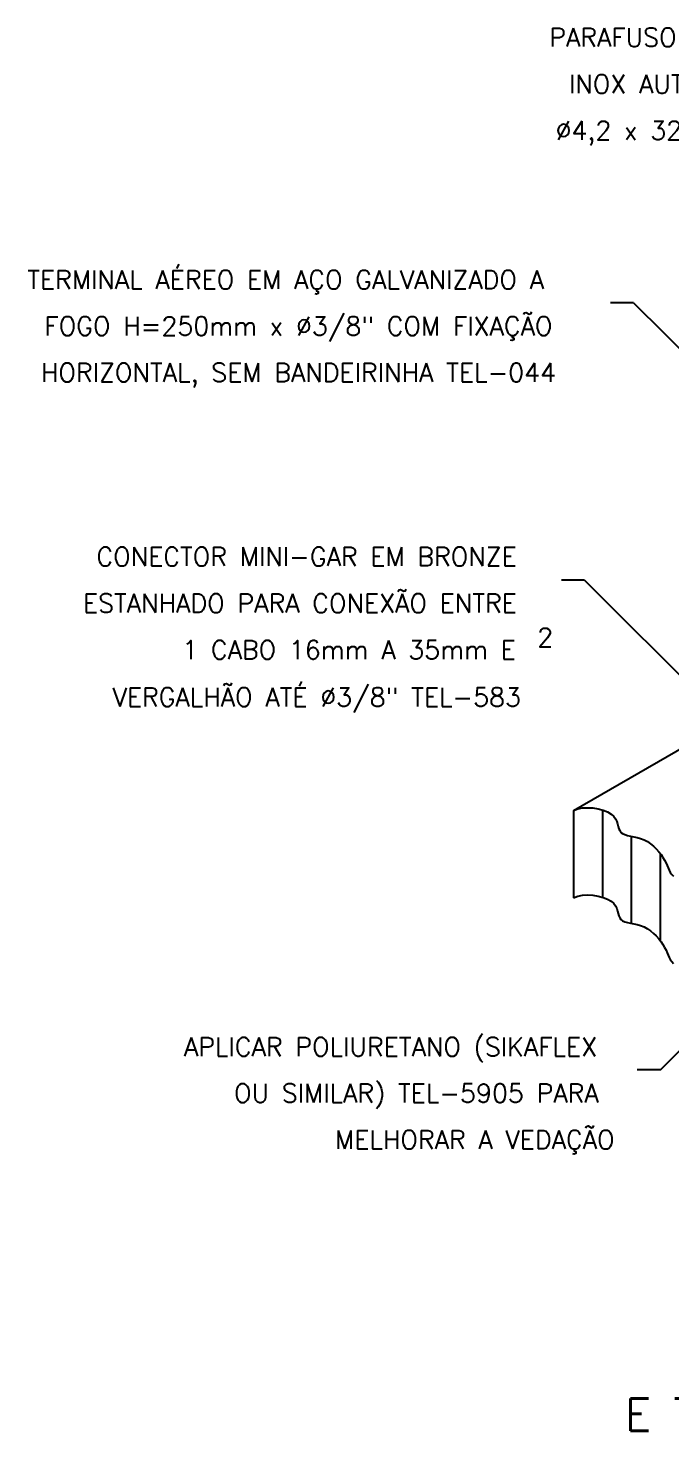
# Model space of a CAD drawing. Header units: millimetres. Extents: x -6472.6 to -6452.7, y -4623.1 to -4608.
# Drawn here: x -6472.58 to -6465.65, y -4623.09 to -4608 of the extents above; entities that cross this region are included whole.
import ezdxf
from ezdxf.enums import TextEntityAlignment as Align

# ---------------------------------------------------------------- set-up
doc = ezdxf.new("R2010")
doc.units = ezdxf.units.MM
doc.header["$LTSCALE"] = 10
doc.layers.add('Termotécnica', color=7, linetype='Continuous')
doc.styles.add('r140', font='romans.shx')
doc.styles.add('r80', font='romans.shx')

msp = doc.modelspace()

# ---------------------------------------------------------------- linework, layer by layer
at = {"layer": 'Termotécnica', "color": 2}
for p, q in [((-6466.065, -4610.951), (-6466.315, -4610.951)), ((-6466.065, -4610.951), (-6465.737, -4611.278)), ((-6465.737, -4611.278), (-6465.388, -4611.628)), ((-6466.592, -4613.933), (-6466.842, -4613.933)), ((-6466.592, -4613.933), (-6464.913, -4615.612)), ((-6466.712, -4616.413), (-6464.574, -4615.179)), ((-6466.712, -4616.413), (-6466.712, -4617.35)), ((-6465.776, -4619.203), (-6464.544, -4617.97)), ((-6465.776, -4619.203), (-6466.026, -4619.203))]:
    msp.add_line(p, q, dxfattribs=at)
at = {"layer": 'Termotécnica', "color": 1}
for p, q in [((-6466.401, -4616.408), (-6466.401, -4617.345)), ((-6466.09, -4616.688), (-6466.09, -4617.626)), ((-6465.778, -4616.876), (-6465.778, -4617.813))]:
    msp.add_line(p, q, dxfattribs=at)
at = {"layer": 'Termotécnica', "color": 2}
for points in [[(-6466.712, -4616.413), (-6466.667, -4616.395), (-6466.616, -4616.384), (-6466.561, -4616.382), (-6466.504, -4616.385), (-6466.447, -4616.395), (-6466.394, -4616.409), (-6466.347, -4616.428), (-6466.308, -4616.45), (-6466.279, -4616.475), (-6466.259, -4616.502), (-6466.246, -4616.529), (-6466.237, -4616.557), (-6466.23, -4616.583), (-6466.223, -4616.608), (-6466.215, -4616.629), (-6466.202, -4616.648), (-6466.183, -4616.661), (-6466.159, -4616.672), (-6466.13, -4616.68), (-6466.098, -4616.687), (-6466.063, -4616.694), (-6466.027, -4616.702), (-6465.99, -4616.713), (-6465.953, -4616.728), (-6465.917, -4616.747), (-6465.884, -4616.77), (-6465.852, -4616.796), (-6465.822, -4616.825), (-6465.795, -4616.855), (-6465.77, -4616.887), (-6465.749, -4616.918), (-6465.731, -4616.948), (-6465.716, -4616.977), (-6465.704, -4617.004), (-6465.693, -4617.03), (-6465.682, -4617.055), (-6465.67, -4617.078), (-6465.654, -4617.099), (-6465.635, -4617.12)], [(-6466.712, -4617.35), (-6466.667, -4617.332), (-6466.616, -4617.322), (-6466.561, -4617.319), (-6466.504, -4617.323), (-6466.447, -4617.332), (-6466.394, -4617.347), (-6466.347, -4617.365), (-6466.308, -4617.388), (-6466.279, -4617.413), (-6466.259, -4617.439), (-6466.246, -4617.467), (-6466.237, -4617.494), (-6466.23, -4617.52), (-6466.223, -4617.545), (-6466.215, -4617.567), (-6466.202, -4617.585), (-6466.183, -4617.599), (-6466.159, -4617.609), (-6466.13, -4617.617), (-6466.098, -4617.624), (-6466.063, -4617.631), (-6466.027, -4617.64), (-6465.99, -4617.651), (-6465.953, -4617.665), (-6465.917, -4617.684), (-6465.884, -4617.707), (-6465.852, -4617.734), (-6465.822, -4617.762), (-6465.795, -4617.793), (-6465.77, -4617.824), (-6465.749, -4617.855), (-6465.731, -4617.885), (-6465.716, -4617.914), (-6465.704, -4617.942), (-6465.693, -4617.968), (-6465.682, -4617.992), (-6465.67, -4618.015), (-6465.654, -4618.037), (-6465.635, -4618.057)]]:
    msp.add_lwpolyline(points, dxfattribs=at)

# ---------------------------------------------------------------- texts
at = {"layer": 'Termotécnica', "color": 2, "style": 'r80'}
for s, p in [('PARAFUSO FENDA EM AÇO ', (-6466.974, -4608.095)), ('INOX AUTOATARRACHANTE ', (-6466.761, -4608.597)), (' %%C4,2 x 32mm TEL-5333', (-6467.042, -4609.097)), ('TERMINAL AÉREO EM AÇO GALVANIZADO A', (-6472.593, -4610.702)), ('FOGO H=250mm x %%C3/8" COM FIXAÇÃO', (-6472.408, -4611.201)), ('HORIZONTAL, SEM BANDEIRINHA TEL-044', (-6472.446, -4611.701)), ('CONECTOR MINI-GAR EM BRONZE ', (-6471.848, -4613.681)), ('ESTANHADO PARA CONEXÃO ENTRE ', (-6471.993, -4614.183)), ('2', (-6467.102, -4614.551)), (' 1 CABO 16mm A 35mm E ', (-6471.062, -4614.683)), ('VERGALHÃO ATÉ %%C3/8" TEL-583', (-6471.675, -4615.192)), ('APLICAR POLIURETANO (SIKAFLEX ', (-6470.907, -4618.954)), ('OU SIMILAR) TEL-5905 PARA', (-6470.367, -4619.453)), ('MELHORAR A VEDAÇÃO', (-6469.279, -4619.953))]:
    msp.add_text(s, height=0.2, dxfattribs=at).set_placement(p, align=Align.MIDDLE_LEFT)
at = {"layer": 'Termotécnica', "color": 5, "style": 'r140'}
msp.add_text('E TERMINAL AÉREO EM ALVENARIA', height=0.35, dxfattribs=at).set_placement((-6462.192, -4623.191), align=Align.BOTTOM_CENTER)

doc.saveas('drawing.dxf')
